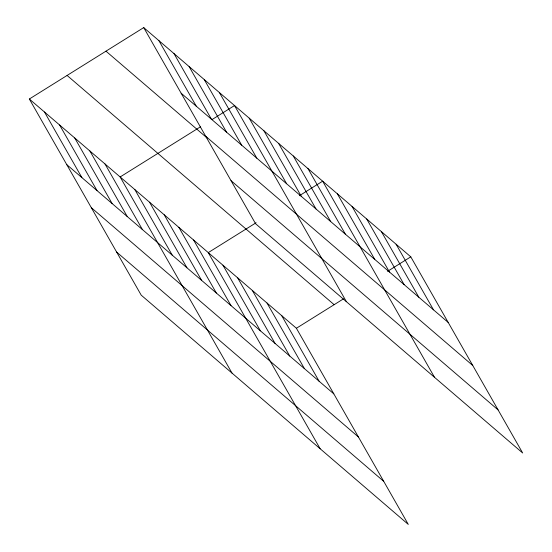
<?xml version="1.0" encoding="UTF-8"?>
<svg xmlns="http://www.w3.org/2000/svg" width="552" height="552" viewBox="0 0 552 552"><rect width="100%" height="100%" fill="white"/><g stroke="black" fill="none" stroke-linecap="round" stroke-linejoin="round"><path stroke-width="0.83" d="M29.339 99.015L296.396 328.254L408.28 524.4L141.215 295.161L29.339 99.015L143.72 27.6L410.785 256.839L522.661 452.985L255.604 223.746L143.72 27.6M200.404 126.843L120.143 176.957L232.019 373.104M212.023 119.591L234.524 105.542L346.401 301.689M256.1 222.746L208.27 252.609L320.146 448.748M299.425 195.691L322.651 181.187L434.534 377.333M296.396 328.254L343.51 298.839M387.552 271.342L410.785 256.839M181.153 93.219L448.21 322.458M205.723 136.296L472.781 365.527M105.977 51.17L206.993 137.883M231.033 180.67L498.09 409.908M67.089 75.451L334.146 304.69M66.771 164.634L333.829 393.873M91.335 207.711L358.393 436.949M116.651 252.091L383.709 481.33M396.094 244.232L433.52 309.851M381.404 231.619L418.837 297.238M366.714 219.013L404.147 284.632M352.031 206.407L389.457 272.026M337.341 193.8L374.767 259.419M307.961 168.581L345.393 234.2M293.278 155.975L330.703 221.593M278.587 143.368L316.013 208.987M263.897 130.755L301.33 196.374M249.214 118.149L286.64 183.768M219.392 92.55L256.818 158.169M204.254 79.564L241.686 145.183M189.122 66.571L226.555 132.19M173.99 53.578L211.416 119.197M158.859 40.593L196.284 106.212M281.706 315.647L319.139 381.266M267.023 303.041L304.449 368.66M252.333 290.428L289.759 356.054M237.643 277.822L275.075 343.441M222.96 265.215L260.385 330.834M193.579 239.996L231.012 305.622M178.889 227.389L216.322 293.008M164.206 214.783L201.632 280.402M149.516 202.177L186.942 267.796M134.826 189.564L172.258 255.183M105.004 163.972L142.437 229.591M89.872 150.979L127.305 216.598M74.741 137.986L112.166 203.605M59.609 125L97.035 190.619M44.471 112.008L81.903 177.627"/></g></svg>
